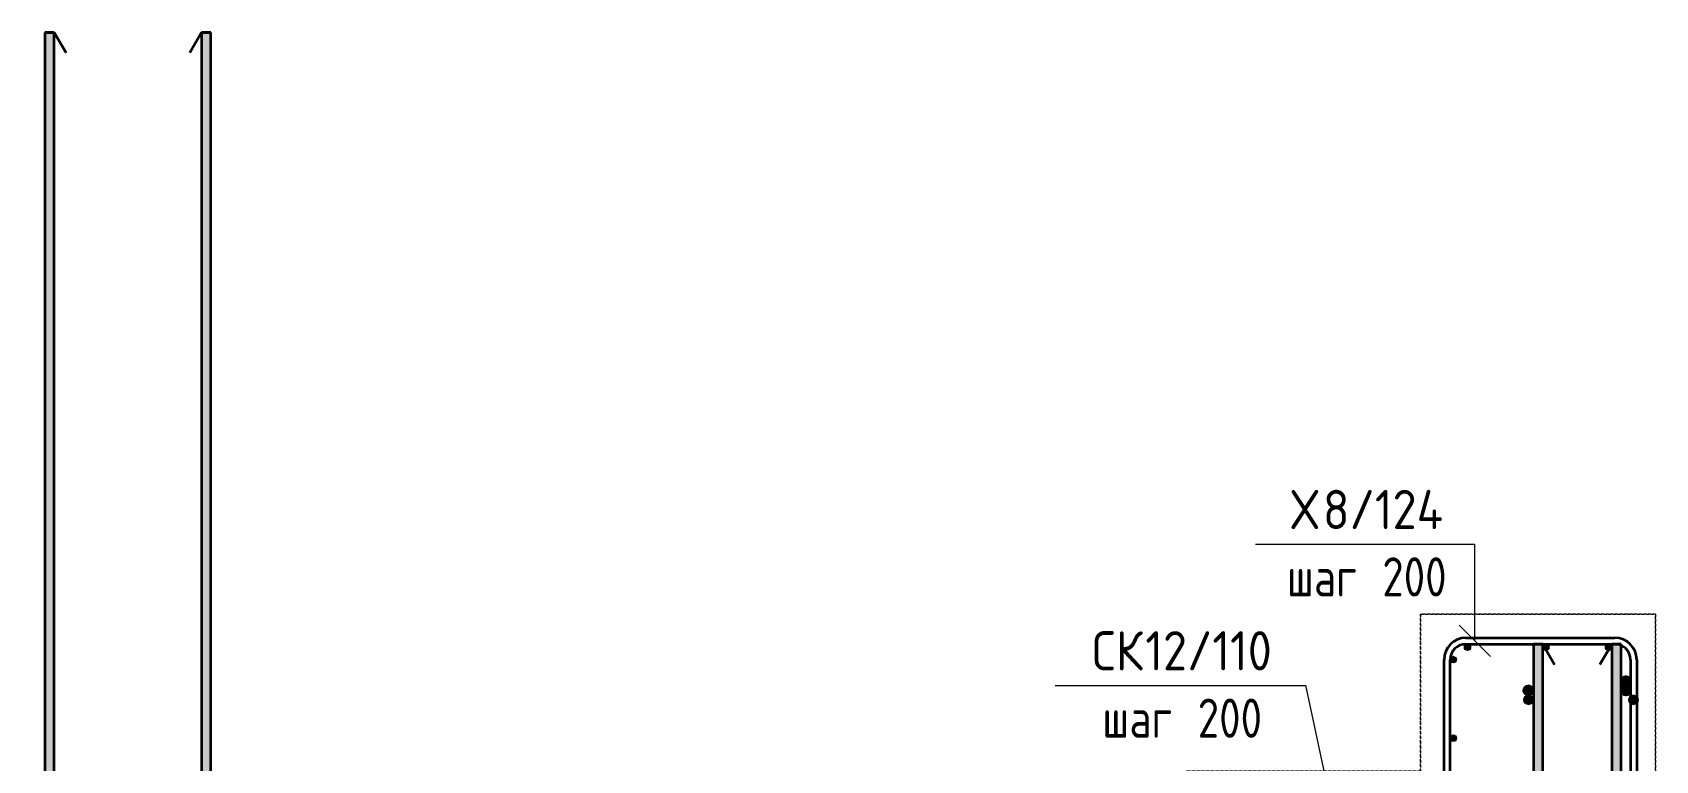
# Model space of a CAD drawing. Header units: millimetres. Extents: x 38156 to 72532, y -3741 to 33881.
# Drawn here: x 50478 to 52550, y -1457 to -528 of the extents above; entities that cross this region are included whole.
import ezdxf

# ---------------------------------------------------------------- set-up
doc = ezdxf.new("R2010")
doc.units = ezdxf.units.MM
doc.linetypes.add('01 Штриховая _4 мм_', pattern=[6, 3.5, -2.5])
for name, color, linetype, lineweight in [('AA_Vinoska', 7, 'Continuous', 9), ('AF_Perekritie', 7, 'Continuous', 20), ('AF_Perekritie_Опалубка', 253, 'Continuous', 20), ('KR_Armatura', 7, 'Continuous', 20), ('KR_Armatura_Tonkie', 7, 'Continuous', 20)]:
    doc.layers.add(name, color=color, linetype=linetype, lineweight=lineweight)
doc.styles.add('ISOCPEUR_2', font='isocpeur.ttf', dxfattribs={"width": 0.9, "height": 50})
doc.styles.add('ISOCPEUR_3', font='isocpeur.ttf', dxfattribs={"width": 0.8, "height": 50})

# ---------------------------------------------------------------- blocks, each defined once
blk = doc.blocks.new('Лестница - Лестница-3665204-Разрез 1 Арм')
at = {"layer": 'AF_Perekritie', "linetype": '01 Штриховая _4 мм_'}
for p, q in [((44340.1, -1270), (44640.1, -1270)), ((44340.1, -1470), (44340.1, -1270)), ((44340.1, -1270), (44340.1, -1470)), ((44640.1, -1270), (44340.1, -1270)), ((44640.1, -1270), (44640.1, -1510.4)), ((44640.1, -1510.4), (44640.1, -1270)), ((44040.1, -1670), (44040.1, -1470)), ((44040.1, -1470), (44340.1, -1470)), ((44340.1, -1470), (44040.1, -1470)), ((44040.1, -1470), (44040.1, -1670)), ((44400.6, -1670), (42840.1, -2710.4)), ((42840.1, -2710.4), (44400.6, -1670)), ((43740.1, -1870), (43740.1, -1670)), ((43740.1, -1670), (44040.1, -1670)), ((44040.1, -1670), (43740.1, -1670)), ((43740.1, -1670), (43740.1, -1870)), ((44440.1, -1670), (44400.6, -1670)), ((44400.6, -1670), (44440.1, -1670)), ((43440.1, -2070), (43440.1, -1870)), ((43440.1, -1870), (43740.1, -1870)), ((43740.1, -1870), (43440.1, -1870)), ((43440.1, -1870), (43440.1, -2070)), ((43140.1, -2270), (43140.1, -2070)), ((43140.1, -2070), (43440.1, -2070)), ((43440.1, -2070), (43140.1, -2070)), ((43140.1, -2070), (43140.1, -2270)), ((42840.1, -2470), (42840.1, -2270)), ((42840.1, -2270), (43140.1, -2270)), ((43140.1, -2270), (42840.1, -2270)), ((42840.1, -2270), (42840.1, -2470)), ((42540.1, -2720), (42540.1, -2470)), ((42540.1, -2470), (42840.1, -2470)), ((42840.1, -2470), (42540.1, -2470)), ((42540.1, -2470), (42540.1, -2720)), ((42840.1, -2710.4), (42840.1, -2720)), ((42840.1, -2720), (42840.1, -2710.4)), ((42840.1, -2720), (42540.1, -2720)), ((42540.1, -2720), (42840.1, -2720))]:
    blk.add_line(p, q, dxfattribs=at)
blk = doc.blocks.new('351_Ряд стержней П переменный шаг _НесАрм_РабПлоск_ - Тип 1-3779279-Разрез 1 Арм')
at = {"layer": 'KR_Armatura_Tonkie', "lineweight": 35}
for points in [[(42584.1, -2914), (42596.1, -2914), (42595.9, -528), (42584.1, -528), (42584.1, -2908.6)], [(42793.1, -2914), (42796.1, -2914), (42795.9, -528), (42784.1, -528), (42784.3, -2914), (42791.6, -2914)], [(42626.1, -2956), (42626.1, -2944), (42618.3, -2943), (42610.9, -2939.9), (42604.8, -2935.2), (42600, -2928.7), (42597.1, -2921.7), (42595.9, -2914), (42584.1, -2914), (42585.8, -2925.7), (42589.9, -2935.3), (42596.9, -2944.1), (42605.1, -2950.4), (42615.2, -2954.6), (42624.5, -2955.8)], [(42754.1, -2956), (42764.9, -2954.6), (42775.3, -2950.2), (42783.8, -2943.7), (42790.4, -2935), (42794.6, -2924.9), (42795.9, -2914), (42784.1, -2914), (42783, -2921.8), (42780, -2929), (42775.3, -2935.2), (42768.8, -2940.1), (42761.7, -2943), (42754.1, -2944.2), (42754.1, -2955.8)], [(42694.4, -2956), (42754.1, -2955.8), (42754.1, -2944), (42626.1, -2944.2), (42626.1, -2956), (42669.4, -2956)]]:
    blk.add_hatch(color=256, dxfattribs=at).paths.add_polyline_path(points)
for p, q in [((42584.1, -528), (42584.1, -2914)), ((42596.1, -528), (42584.1, -528)), ((42584.1, -528), (42596.1, -528)), ((42584.1, -528), (42584.1, -2914)), ((42596.1, -528), (42584.1, -528)), ((42584.1, -528), (42596.1, -528)), ((42584.1, -528), (42584.1, -2914)), ((42596.1, -528), (42584.1, -528)), ((42584.1, -528), (42596.1, -528)), ((42596.1, -2914), (42596.1, -528)), ((42596.1, -528), (42611.1, -554)), ((42596.1, -2914), (42596.1, -528)), ((42596.1, -528), (42611.1, -554)), ((42596.1, -2914), (42596.1, -528)), ((42596.1, -528), (42611.1, -554)), ((42784.1, -528), (42769.1, -554)), ((42784.1, -528), (42769.1, -554)), ((42784.1, -528), (42769.1, -554)), ((42784.1, -528), (42784.1, -2914)), ((42784.1, -528), (42796.1, -528)), ((42796.1, -528), (42784.1, -528)), ((42784.1, -528), (42784.1, -2914)), ((42784.1, -528), (42796.1, -528)), ((42796.1, -528), (42784.1, -528)), ((42784.1, -528), (42784.1, -2914)), ((42784.1, -528), (42796.1, -528)), ((42796.1, -528), (42784.1, -528)), ((42796.1, -2914), (42796.1, -528)), ((42796.1, -2914), (42796.1, -528)), ((42796.1, -2914), (42796.1, -528)), ((42754.1, -2944), (42626.1, -2944)), ((42754.1, -2944), (42626.1, -2944)), ((42754.1, -2944), (42626.1, -2944)), ((42626.1, -2956), (42754.1, -2956)), ((42626.1, -2956), (42754.1, -2956)), ((42626.1, -2956), (42754.1, -2956))]:
    blk.add_line(p, q, dxfattribs=at)
at = {"layer": 'KR_Armatura_Tonkie', "lineweight": 35, "flags": 128}
for points in [[(42584.1, -2914), (42586, -2926.7), (42591.7, -2938.2), (42600.6, -2947.4), (42611.9, -2953.5), (42624.5, -2956), (42626.1, -2956)], [(42584.1, -2914), (42586, -2926.7), (42591.7, -2938.2), (42600.6, -2947.4), (42611.9, -2953.5), (42624.5, -2956), (42626.1, -2956)], [(42584.1, -2914), (42586, -2926.7), (42591.7, -2938.2), (42600.6, -2947.4), (42611.9, -2953.5), (42624.5, -2956), (42626.1, -2956)], [(42626.1, -2944), (42615.4, -2942), (42606.1, -2936.4), (42599.5, -2927.9), (42596.3, -2917.5), (42596.1, -2914)], [(42626.1, -2944), (42615.4, -2942), (42606.1, -2936.4), (42599.5, -2927.9), (42596.3, -2917.5), (42596.1, -2914)], [(42626.1, -2944), (42615.4, -2942), (42606.1, -2936.4), (42599.5, -2927.9), (42596.3, -2917.5), (42596.1, -2914)], [(42754.1, -2956), (42766.7, -2954), (42778.3, -2948.3), (42787.5, -2939.4), (42793.6, -2928.1), (42796, -2915.5), (42796.1, -2914)], [(42784.1, -2914), (42782.1, -2924.7), (42776.5, -2933.9), (42768, -2940.6), (42757.6, -2943.8), (42754.1, -2944)], [(42754.1, -2956), (42766.7, -2954), (42778.3, -2948.3), (42787.5, -2939.4), (42793.6, -2928.1), (42796, -2915.5), (42796.1, -2914)], [(42784.1, -2914), (42782.1, -2924.7), (42776.5, -2933.9), (42768, -2940.6), (42757.6, -2943.8), (42754.1, -2944)], [(42754.1, -2956), (42766.7, -2954), (42778.3, -2948.3), (42787.5, -2939.4), (42793.6, -2928.1), (42796, -2915.5), (42796.1, -2914)], [(42784.1, -2914), (42782.1, -2924.7), (42776.5, -2933.9), (42768, -2940.6), (42757.6, -2943.8), (42754.1, -2944)]]:
    blk.add_lwpolyline(points, dxfattribs=at)
blk = doc.blocks.new('351_Ряд стержней П переменный шаг _НесАрм_РабПлоск_ - Тип 1-3779410-Разрез 1 Арм')
at = {"layer": 'KR_Armatura_Tonkie', "lineweight": 35}
h = blk.add_hatch(color=256, dxfattribs=at)
h.paths.add_polyline_path([(44484.1, -2914), (44496.1, -2914), (44495.9, -2772), (44484.1, -2772.2), (44484.1, -2908.6)])
h.paths.add_polyline_path([(44485, -2764), (44496.1, -2763.8), (44495.9, -1308), (44484.1, -1308), (44484.3, -2764), (44484.9, -2764)])
h = blk.add_hatch(color=256, dxfattribs=at)
h.paths.add_polyline_path([(44585.9, -2914), (44590, -2913.9), (44590, -2804), (44588.6, -2794.9), (44585.8, -2788), (44584.1, -2785.8), (44584.3, -2914), (44585.8, -2914)])
h.paths.add_polyline_path([(44596.1, -2792.1), (44595.9, -1308), (44584.1, -1308), (44584.3, -2774.1), (44586.4, -2775.7), (44592.7, -2784), (44595.9, -2791.6)])
for points in [[(44526.1, -2956), (44526.1, -2944), (44518.3, -2943), (44510.7, -2939.7), (44504.8, -2935.2), (44500.1, -2929), (44497.1, -2921.7), (44495.9, -2914), (44484.1, -2914), (44485.8, -2925.7), (44489.9, -2935.3), (44496.9, -2944.1), (44505.1, -2950.4), (44515.2, -2954.6), (44524.7, -2955.8)], [(44554.1, -2956), (44564.9, -2954.6), (44575.3, -2950.2), (44583.8, -2943.7), (44590, -2935.3), (44589.8, -2914), (44584.1, -2914), (44583, -2921.8), (44580, -2929), (44575.3, -2935.2), (44568.8, -2940.1), (44561.7, -2943), (44554.1, -2944.2), (44554.1, -2955.8)], [(44548.3, -2956), (44554.1, -2955.8), (44554.1, -2944), (44526.1, -2944.2), (44526.1, -2956), (44535.8, -2956)]]:
    blk.add_hatch(color=256, dxfattribs=at).paths.add_polyline_path(points)
for p, q in [((44484.1, -1308), (44484.1, -2914)), ((44496.1, -1308), (44484.1, -1308)), ((44484.1, -1308), (44496.1, -1308)), ((44484.1, -1308), (44484.1, -2914)), ((44496.1, -1308), (44484.1, -1308)), ((44484.1, -1308), (44496.1, -1308)), ((44484.1, -1308), (44484.1, -2914)), ((44496.1, -1308), (44484.1, -1308)), ((44484.1, -1308), (44496.1, -1308)), ((44496.1, -2914), (44496.1, -1308)), ((44496.1, -1308), (44511.1, -1334)), ((44496.1, -2914), (44496.1, -1308)), ((44496.1, -1308), (44511.1, -1334)), ((44496.1, -2914), (44496.1, -1308)), ((44496.1, -1308), (44511.1, -1334)), ((44584.1, -1308), (44569.1, -1334)), ((44584.1, -1308), (44569.1, -1334)), ((44584.1, -1308), (44569.1, -1334)), ((44584.1, -1308), (44584.1, -2914)), ((44584.1, -1308), (44596.1, -1308)), ((44596.1, -1308), (44584.1, -1308)), ((44584.1, -1308), (44584.1, -2914)), ((44584.1, -1308), (44596.1, -1308)), ((44596.1, -1308), (44584.1, -1308)), ((44584.1, -1308), (44584.1, -2914)), ((44584.1, -1308), (44596.1, -1308)), ((44596.1, -1308), (44584.1, -1308)), ((44596.1, -2914), (44596.1, -1308)), ((44596.1, -2914), (44596.1, -1308)), ((44596.1, -2914), (44596.1, -1308)), ((44554.1, -2944), (44526.1, -2944)), ((44554.1, -2944), (44526.1, -2944)), ((44554.1, -2944), (44526.1, -2944)), ((44526.1, -2956), (44554.1, -2956)), ((44526.1, -2956), (44554.1, -2956)), ((44526.1, -2956), (44554.1, -2956))]:
    blk.add_line(p, q, dxfattribs=at)
at = {"layer": 'KR_Armatura_Tonkie', "lineweight": 35, "flags": 128}
for points in [[(44484.1, -2914), (44486, -2926.7), (44491.7, -2938.2), (44500.6, -2947.4), (44511.9, -2953.5), (44524.5, -2956), (44526.1, -2956)], [(44484.1, -2914), (44486, -2926.7), (44491.7, -2938.2), (44500.6, -2947.4), (44511.9, -2953.5), (44524.5, -2956), (44526.1, -2956)], [(44484.1, -2914), (44486, -2926.7), (44491.7, -2938.2), (44500.6, -2947.4), (44511.9, -2953.5), (44524.5, -2956), (44526.1, -2956)], [(44526.1, -2944), (44515.4, -2942), (44506.1, -2936.4), (44499.5, -2927.9), (44496.3, -2917.5), (44496.1, -2914)], [(44526.1, -2944), (44515.4, -2942), (44506.1, -2936.4), (44499.5, -2927.9), (44496.3, -2917.5), (44496.1, -2914)], [(44526.1, -2944), (44515.4, -2942), (44506.1, -2936.4), (44499.5, -2927.9), (44496.3, -2917.5), (44496.1, -2914)], [(44554.1, -2956), (44566.7, -2954), (44578.3, -2948.3), (44587.5, -2939.4), (44593.6, -2928.1), (44596, -2915.5), (44596.1, -2914)], [(44584.1, -2914), (44582.1, -2924.7), (44576.5, -2933.9), (44568, -2940.6), (44557.6, -2943.8), (44554.1, -2944)], [(44554.1, -2956), (44566.7, -2954), (44578.3, -2948.3), (44587.5, -2939.4), (44593.6, -2928.1), (44596, -2915.5), (44596.1, -2914)], [(44584.1, -2914), (44582.1, -2924.7), (44576.5, -2933.9), (44568, -2940.6), (44557.6, -2943.8), (44554.1, -2944)], [(44554.1, -2956), (44566.7, -2954), (44578.3, -2948.3), (44587.5, -2939.4), (44593.6, -2928.1), (44596, -2915.5), (44596.1, -2914)], [(44584.1, -2914), (44582.1, -2924.7), (44576.5, -2933.9), (44568, -2940.6), (44557.6, -2943.8), (44554.1, -2944)]]:
    blk.add_lwpolyline(points, dxfattribs=at)
blk = doc.blocks.new('042_М_Арматуры - Диам длина поз _ Комментарий-2260297-Разрез 1 Арм')
at = {"layer": 'AA_Vinoska'}
blk.add_line((38724.5, -948.1), (39044.5, -948.1), dxfattribs=at)
blk = doc.blocks.new('042_М_Арматуры - Диам длина поз _ Шаг _засечки_-3174167-Разрез 1 Арм')
at = {"layer": 'AA_Vinoska'}
blk.add_line((42816.1, -1742), (43096.1, -1742), dxfattribs=at)

msp = doc.modelspace()

# ---------------------------------------------------------------- hatches: boundary and pattern name
at = {"layer": 'KR_Armatura'}
h = msp.add_hatch(color=256, dxfattribs=at)
edge = h.paths.add_edge_path()
edge.add_arc((52292.1354, -1328), 4, 0, 360)
for points in [[(52289.7843, -1331.2361), (52294.4865, -1331.2361), (52295.9396, -1326.7639), (52292.1354, -1324), (52288.3312, -1326.7639)], [(52311.3715, -1315.8042), (52314.1354, -1312), (52311.3715, -1308.1958), (52306.8993, -1309.6489), (52306.8993, -1314.3511)], [(52411.3715, -1315.8042), (52414.1354, -1312), (52411.3715, -1308.1958), (52406.8993, -1309.6489), (52406.8993, -1314.3511), (52408.2936, -1314.8042)], [(52491.3715, -1315.8042), (52494.1354, -1312), (52491.3715, -1308.1958), (52486.8993, -1309.6489), (52486.8993, -1314.3511), (52487.3252, -1314.4895)], [(52388.1354, -1385.2034), (52393.3316, -1382.2034), (52393.3316, -1376.2034), (52388.1354, -1373.2034), (52382.9393, -1376.2034), (52382.9393, -1382.2034), (52383.2407, -1382.3774)], [(52522.1354, -1385.2034), (52527.3316, -1382.2034), (52527.3316, -1376.2034), (52522.1354, -1373.2034), (52516.9393, -1376.2034), (52516.9393, -1382.2034)], [(52289.7843, -1431.2361), (52294.4865, -1431.2361), (52295.9396, -1426.7639), (52292.1354, -1424), (52288.3312, -1426.7639)]]:
    msp.add_hatch(color=256, dxfattribs=at).paths.add_polyline_path(points)
h = msp.add_hatch(color=256, dxfattribs=at)
edge = h.paths.add_edge_path()
edge.add_arc((52310.1354, -1312), 4, 0, 360)
h = msp.add_hatch(color=256, dxfattribs=at)
edge = h.paths.add_edge_path()
edge.add_arc((52410.1354, -1312), 4, 0, 360)
h = msp.add_hatch(color=256, dxfattribs=at)
edge = h.paths.add_edge_path()
edge.add_arc((52490.1354, -1312), 4, 0, 360)
h = msp.add_hatch(color=256, dxfattribs=at)
edge = h.paths.add_edge_path()
edge.add_arc((52388.1354, -1379.2034), 6, 0, 360)
h = msp.add_hatch(color=256, dxfattribs=at)
edge = h.paths.add_edge_path()
edge.add_arc((52522.1354, -1379.2034), 6, 0, 360)
h = msp.add_hatch(color=256, dxfattribs=at)
edge = h.paths.add_edge_path()
edge.add_arc((52292.1354, -1428), 4, 0, 360)
at = {"layer": 'KR_Armatura_Tonkie', "lineweight": 35}
h = msp.add_hatch(color=256, dxfattribs=at)
edge = h.paths.add_edge_path()
edge.add_arc((52388.1354, -1367.2), 6, 0, 360)
for points in [[(52388.1354, -1373.2), (52393.3316, -1370.2), (52393.3316, -1364.2), (52388.1354, -1361.2), (52382.9393, -1364.2), (52382.9393, -1370.2), (52383.2407, -1370.374)], [(52512.1354, -1361.2), (52517.3316, -1358.2), (52517.3316, -1352.2), (52512.1354, -1349.2), (52506.9393, -1352.2), (52506.9393, -1358.2), (52508.5053, -1359.1042)], [(52512.1354, -1373.2), (52517.3316, -1370.2), (52517.3316, -1364.2), (52512.1354, -1361.2), (52506.9393, -1364.2), (52506.9393, -1370.2), (52508.5053, -1371.1042)]]:
    msp.add_hatch(color=256, dxfattribs=at).paths.add_polyline_path(points)
h = msp.add_hatch(color=256, dxfattribs=at)
edge = h.paths.add_edge_path()
edge.add_arc((52512.1354, -1355.2), 6, 0, 360)
h = msp.add_hatch(color=256, dxfattribs=at)
edge = h.paths.add_edge_path()
edge.add_arc((52512.1354, -1367.2), 6, 0, 360)

# ---------------------------------------------------------------- linework, layer by layer
at = {"layer": 'AA_Vinoska'}
for p, q in [((52319.5271, -1304), (52319.5271, -1180.4159)), ((52319.5271, -1304), (52299.5271, -1284)), ((52319.5271, -1304), (52339.5271, -1324)), ((52147.9025, -1566.9626), (52103.8973, -1360.6159))]:
    msp.add_line(p, q, dxfattribs=at)
at = {"layer": 'KR_Armatura'}
for p, q in [((52292.1354, -1324), (52288.3312, -1326.7639)), ((52295.9396, -1326.7639), (52292.1354, -1324)), ((52311.3715, -1308.1958), (52306.8993, -1309.6489)), ((52306.8993, -1309.6489), (52306.8993, -1314.3511)), ((52306.8993, -1314.3511), (52311.3715, -1315.8042)), ((52314.1354, -1312), (52311.3715, -1308.1958)), ((52311.3715, -1315.8042), (52314.1354, -1312)), ((52411.3715, -1308.1958), (52406.8993, -1309.6489)), ((52406.8993, -1309.6489), (52406.8993, -1314.3511)), ((52406.8993, -1314.3511), (52408.2936, -1314.8042)), ((52408.2936, -1314.8042), (52411.3715, -1315.8042)), ((52414.1354, -1312), (52411.3715, -1308.1958)), ((52411.3715, -1315.8042), (52414.1354, -1312)), ((52491.3715, -1308.1958), (52486.8993, -1309.6489)), ((52486.8993, -1309.6489), (52486.8993, -1314.3511)), ((52486.8993, -1314.3511), (52487.3252, -1314.4895)), ((52487.3252, -1314.4895), (52491.3715, -1315.8042)), ((52494.1354, -1312), (52491.3715, -1308.1958)), ((52491.3715, -1315.8042), (52494.1354, -1312)), ((52288.3312, -1326.7639), (52289.7843, -1331.2361)), ((52289.7843, -1331.2361), (52294.4865, -1331.2361)), ((52294.4865, -1331.2361), (52295.9396, -1326.7639)), ((52388.1354, -1373.2034), (52382.9393, -1376.2034)), ((52382.9393, -1376.2034), (52382.9393, -1382.2034)), ((52382.9393, -1382.2034), (52383.2407, -1382.3774)), ((52383.2407, -1382.3774), (52388.1354, -1385.2034)), ((52393.3316, -1376.2034), (52388.1354, -1373.2034)), ((52388.1354, -1385.2034), (52393.3316, -1382.2034)), ((52393.3316, -1382.2034), (52393.3316, -1376.2034)), ((52522.1354, -1373.2034), (52516.9393, -1376.2034)), ((52516.9393, -1376.2034), (52516.9393, -1382.2034)), ((52516.9393, -1382.2034), (52522.1354, -1385.2034)), ((52527.3316, -1376.2034), (52522.1354, -1373.2034)), ((52522.1354, -1385.2034), (52527.3316, -1382.2034)), ((52527.3316, -1382.2034), (52527.3316, -1376.2034)), ((52292.1354, -1424), (52288.3312, -1426.7639)), ((52288.3312, -1426.7639), (52289.7843, -1431.2361)), ((52295.9396, -1426.7639), (52292.1354, -1424)), ((52294.4865, -1431.2361), (52295.9396, -1426.7639)), ((52289.7843, -1431.2361), (52294.4865, -1431.2361))]:
    msp.add_line(p, q, dxfattribs=at)
for centre, radius in [((52292.1354, -1328), 4), ((52310.1354, -1312), 4), ((52410.1354, -1312), 4), ((52490.1354, -1312), 4), ((52388.1354, -1379.2034), 6), ((52522.1354, -1379.2034), 6), ((52292.1354, -1428), 4)]:
    msp.add_circle(centre, radius, dxfattribs=at)
at = {"layer": 'KR_Armatura_Tonkie', "lineweight": 35}
for p, q in [((52308.1354, -1300), (52498.1354, -1300)), ((52308.1354, -1308), (52498.1354, -1308)), ((52280.1354, -1612), (52280.1354, -1328)), ((52288.1354, -1612), (52288.1354, -1328)), ((52518.1354, -1328), (52518.1354, -1612)), ((52526.1354, -1328), (52526.1354, -1612)), ((52388.1354, -1361.2), (52382.9393, -1364.2)), ((52382.9393, -1364.2), (52382.9393, -1370.2)), ((52393.3316, -1364.2), (52388.1354, -1361.2)), ((52393.3316, -1370.2), (52393.3316, -1364.2)), ((52512.1354, -1349.2), (52506.9393, -1352.2)), ((52506.9393, -1352.2), (52506.9393, -1358.2)), ((52506.9393, -1358.2), (52508.5053, -1359.1042)), ((52512.1354, -1361.2), (52506.9393, -1364.2)), ((52506.9393, -1364.2), (52506.9393, -1370.2)), ((52508.5053, -1359.1042), (52512.1354, -1361.2)), ((52517.3316, -1352.2), (52512.1354, -1349.2)), ((52512.1354, -1361.2), (52517.3316, -1358.2)), ((52517.3316, -1364.2), (52512.1354, -1361.2)), ((52517.3316, -1358.2), (52517.3316, -1352.2)), ((52517.3316, -1370.2), (52517.3316, -1364.2)), ((52382.9393, -1370.2), (52383.2407, -1370.374)), ((52383.2407, -1370.374), (52388.1354, -1373.2)), ((52388.1354, -1373.2), (52393.3316, -1370.2)), ((52506.9393, -1370.2), (52508.5053, -1371.1042)), ((52508.5053, -1371.1042), (52512.1354, -1373.2)), ((52512.1354, -1373.2), (52517.3316, -1370.2))]:
    msp.add_line(p, q, dxfattribs=at)
for centre in [(52388.1354, -1367.2), (52512.1354, -1355.2), (52512.1354, -1367.2)]:
    msp.add_circle(centre, 6, dxfattribs=at)
for centre, radius, start, end in [((52308.1354, -1328), 28, 90, 180), ((52498.1354, -1328), 28, 0, 90), ((52308.1354, -1328), 20, 90, 180), ((52498.1354, -1328), 20, 0, 90)]:
    msp.add_arc(centre, radius, start, end, dxfattribs=at)

# ---------------------------------------------------------------- block references
at = {"layer": 'AA_Vinoska'}
for name, p in [('042_М_Арматуры - Диам длина поз _ Шаг _засечки_-3174167-Разрез 1 Арм', (9223.4655, 561.5841)), ('042_М_Арматуры - Диам длина поз _ Комментарий-2260297-Разрез 1 Арм', (13059.4332, -412.5556))]:
    msp.add_blockref(name, p, dxfattribs=at)
at = {"layer": 'AF_Perekritie_Опалубка', "linetype": '01 Штриховая _4 мм_'}
msp.add_blockref('Лестница - Лестница-3665204-Разрез 1 Арм', (7910.0738, 0), dxfattribs=at)
at = {"layer": 'KR_Armatura_Tonkie', "lineweight": 35}
for name in ['351_Ряд стержней П переменный шаг _НесАрм_РабПлоск_ - Тип 1-3779279-Разрез 1 Арм', '351_Ряд стержней П переменный шаг _НесАрм_РабПлоск_ - Тип 1-3779410-Разрез 1 Арм']:
    msp.add_blockref(name, (7910.0738, 0), dxfattribs=at)

# ---------------------------------------------------------------- texts
at = {"layer": 'AA_Vinoska', "char_height": 50, "attachment_point": 1}
for s, insert, width, style in [('\\fISOCPEUR|b0|i0|c204|p34|;\\W.9;Х', (52085.0399, -1111.3338), 49.063275, 'ISOCPEUR_2'), ('8/124', (52125.5212, -1111.3338), 187.594875, 'ISOCPEUR_2'), (' 200', (52175.8683, -1197.3148), 133.4008, 'ISOCPEUR_3'), ('шаг', (52079.5599, -1197.3148), 116.7257, 'ISOCPEUR_3'), ('СК', (51830.9602, -1291.5339), 82.253137, 'ISOCPEUR_2'), ('12/110', (51898.8258, -1291.5339), 199.139175, 'ISOCPEUR_2'), (' 200', (51940.2385, -1377.5149), 133.4008, 'ISOCPEUR_3'), ('шаг', (51843.9302, -1377.5149), 116.7257, 'ISOCPEUR_3')]:
    msp.add_mtext(s, dxfattribs=dict(at, insert=insert, width=width, style=style))

doc.saveas('drawing.dxf')
